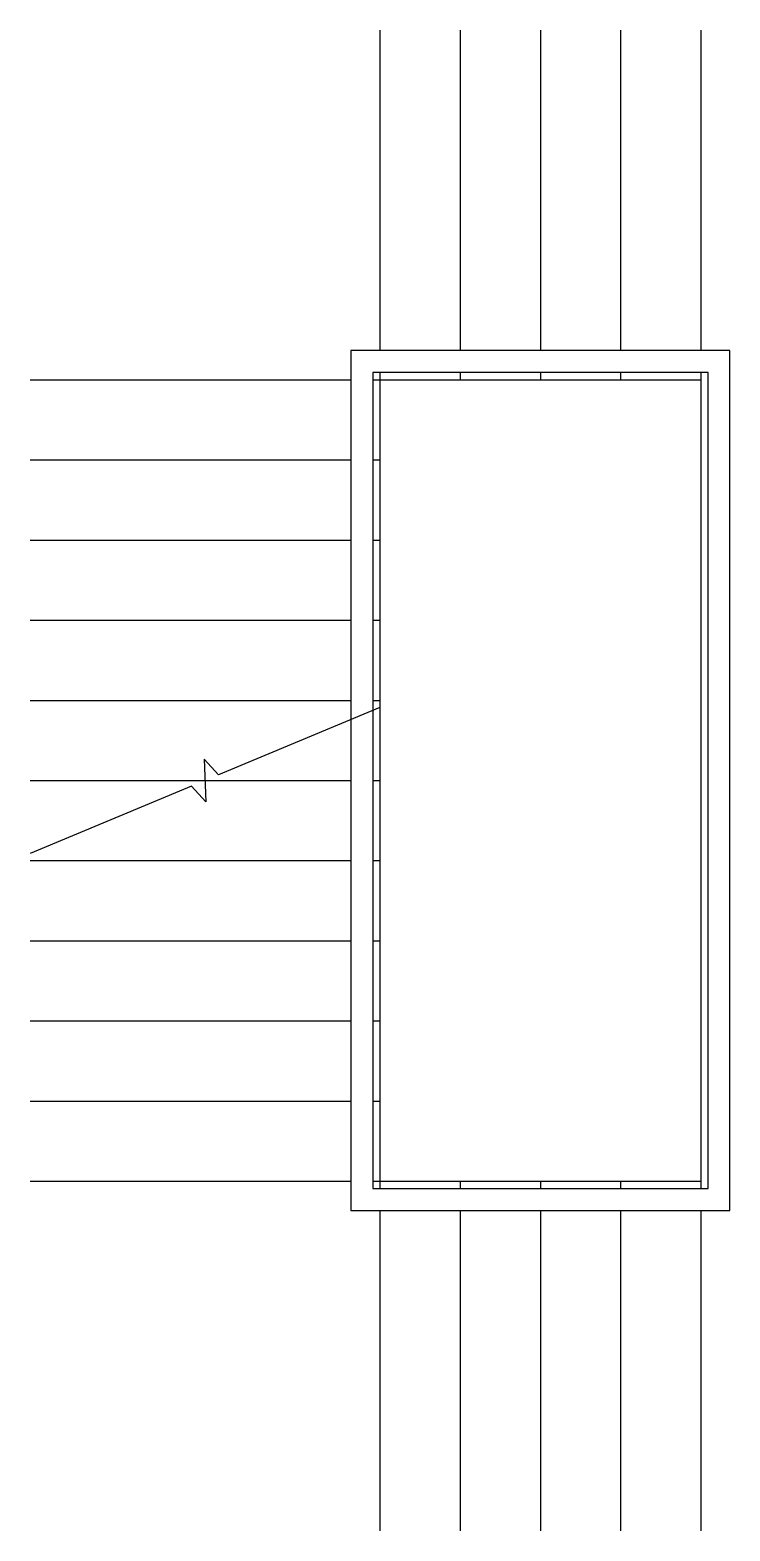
# Model space of a CAD drawing. Header units: metres. Extents: x -167 to -71, y 330 to 536.
import ezdxf

# ---------------------------------------------------------------- set-up
doc = ezdxf.new("R2010")
doc.units = ezdxf.units.M

msp = doc.modelspace()

# ---------------------------------------------------------------- linework, layer by layer
at = {"layer": 'FP-Stair'}
for p, q in [((-119.5, 536, 0.34), (-119.5, 492, 0.34)), ((-108.5, 536, 0.34), (-108.5, 492, 0.34)), ((-97.5, 536, 0.34), (-97.5, 492, 0.34)), ((-86.5, 536, 0.34), (-86.5, 492, 0.34)), ((-75.5, 536, 0.34), (-75.5, 492, 0.34)), ((-119.5, 489, 0.34), (-119.5, 377, 0.34)), ((-108.5, 489, 0.34), (-108.5, 488, 0.34)), ((-97.5, 489, 0.34), (-97.5, 488, 0.34)), ((-86.5, 489, 0.34), (-86.5, 488, 0.34)), ((-75.5, 489, 0.34), (-75.5, 377, 0.34)), ((-167.5, 488, 0.34), (-123.5, 488, 0.34)), ((-120.5, 488, 0.34), (-75.5, 488, 0.34)), ((-108.5, 378, 0.34), (-108.5, 377, 0.34)), ((-97.5, 378, 0.34), (-97.5, 377, 0.34)), ((-86.5, 378, 0.34), (-86.5, 377, 0.34)), ((-119.5, 374, 0.34), (-119.5, 330, 0.34)), ((-108.5, 374, 0.34), (-108.5, 330, 0.34)), ((-97.5, 374, 0.34), (-97.5, 330, 0.34)), ((-86.5, 374, 0.34), (-86.5, 330, 0.34)), ((-75.5, 374, 0.34), (-75.5, 330, 0.34))]:
    msp.add_line(p, q, dxfattribs=at)
for points in [[(-123.5, 374), (-71.5, 374), (-71.5, 492), (-123.5, 492)], [(-120.5, 377), (-74.5, 377), (-74.5, 489), (-120.5, 489)]]:
    msp.add_lwpolyline(points, close=True, dxfattribs=at)
for points in [[(-167.5, 477), (-123.5, 477)], [(-120.5, 477), (-119.5, 477)], [(-167.5, 466), (-123.5, 466)], [(-120.5, 466), (-119.5, 466)], [(-167.5, 455), (-123.5, 455)], [(-120.5, 455), (-119.5, 455)], [(-167.5, 444), (-123.5, 444)], [(-120.5, 444), (-119.5, 444)], [(-167.5, 433), (-123.5, 433)], [(-120.5, 433), (-119.5, 433)], [(-167.5, 422), (-123.5, 422)], [(-120.5, 422), (-119.5, 422)], [(-120.5, 422), (-119.5, 422)], [(-167.5, 411), (-123.5, 411)], [(-120.5, 411), (-119.5, 411)], [(-167.5, 400), (-123.5, 400)], [(-120.5, 400), (-119.5, 400)], [(-167.5, 389), (-123.5, 389)], [(-120.5, 389), (-119.5, 389)], [(-167.5, 378), (-123.5, 378)], [(-120.5, 378), (-75.5, 378)]]:
    msp.add_lwpolyline(points, dxfattribs=at)
at = {"layer": 'FP-Stair', "linetype": 'Continuous'}
msp.add_lwpolyline([(-119.5, 443), (-141.65, 433.77), (-143.63, 435.92), (-143.37, 430.08), (-145.35, 432.23), (-167.5, 423)], dxfattribs=at)

doc.saveas('drawing.dxf')
